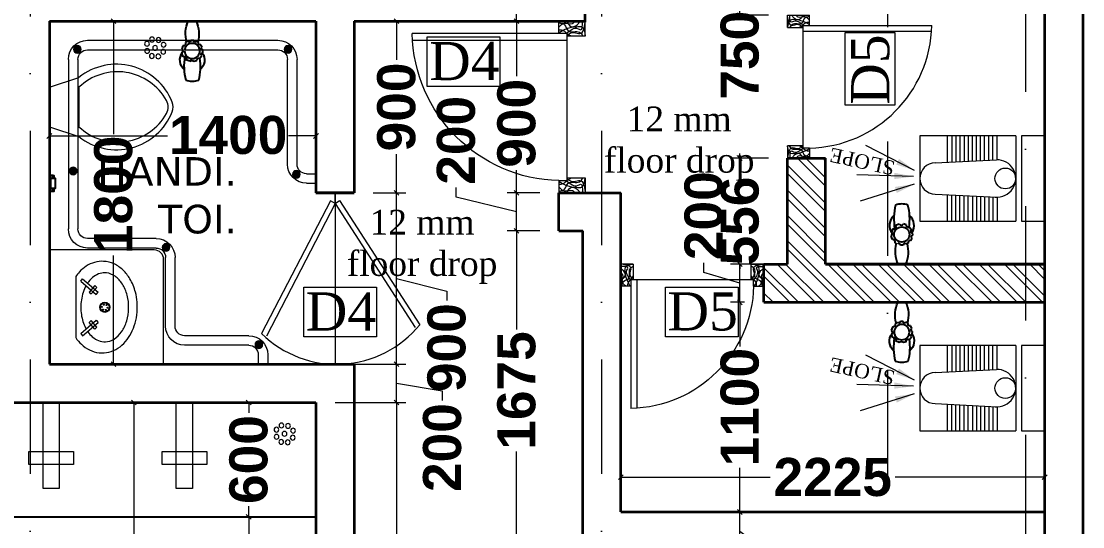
# Model space of a CAD drawing. Header units: millimetres. Extents: x -3092155 to 4513934, y -12317808 to 1850003.
# Drawn here: x -450561 to -444989, y -5522114 to -5519461 of the extents above; entities that cross this region are included whole.
import ezdxf

# ---------------------------------------------------------------- set-up
doc = ezdxf.new("R2010")
doc.units = ezdxf.units.MM
doc.header["$LTSCALE"] = 2
doc.header["$MEASUREMENT"] = 0
doc.header["$PDMODE"] = 34
doc.header["$PDSIZE"] = 500
doc.linetypes.add('DASHDOT', pattern=[1, 0.5, -0.25, 0, -0.25])
for name, color, linetype, lineweight in [('AREA AA', 162, 'Continuous', 20), ('D4', 10, 'Continuous', 5), ('D5', 10, 'Continuous', 5), ('DOOR', 27, 'Continuous', 5), ('expen. jt.', 130, 'Continuous', 35), ('FIXTURE', 252, 'Continuous', 0), ('GRID', 251, 'DASHDOT', 5), ('hatch toilet', 42, 'Continuous', 9), ('Layer1', 251, 'Continuous', 0), ('RAILING', 47, 'Continuous', 13), ('SILL', 74, 'Continuous', 9), ('tap', 97, 'Continuous', 25), ('taxe', 7, 'Continuous', 9), ('TEXT', 7, 'Continuous', 13), ('toi.dim.', 214, 'Continuous', 9), ('WAll', 250, 'Continuous', 35)]:
    doc.layers.add(name, color=color, linetype=linetype, lineweight=lineweight)
doc.layers.add('Layer3', color=36, linetype='Continuous')
doc.layers.add('ROAD', color=7, linetype='Continuous', lineweight=15, true_color=0x004a6a)
doc.styles.add('int dim', font='arialbd.ttf', dxfattribs={"height": 200})
doc.styles.get("Standard").update_dxf_attribs({"font": 'times.ttf', "height": 500})
doc.styles.add('style2', font='verdana.ttf')
doc.dimstyles.new('toilet detail', dxfattribs={"dimtxt": 150, "dimasz": 25, "dimexe": 50, "dimexo": 100, "dimgap": 25, "dimtad": 0, "dimdec": 0, "dimzin": 3, "dimdsep": 46, "dimtxsty": 'int dim', "dimblk": 'OBLIQUE', "dimcen": 90, "dimclrd": 214, "dimclre": 214, "dimclrt": 256, "dimadec": 0, "dimazin": 0, "dimtfac": 1, "dimtdec": 0, "dimtofl": 0, "dimtmove": 1, "dimatfit": 3, "dimfxl": 1, "dimfrac": 1, "dimtolj": 1, "dimtzin": 0, "dimlwd": -1, "dimlwe": -1, "dimarcsym": 1})

# ---------------------------------------------------------------- blocks, each defined once
blk = doc.blocks.new('A$C3DC14F32')
at = {"layer": 'DOOR', "ltscale": 100}
for p, q in [((53, 115), (53, 756.7)), ((84, 80), (84, 755.4)), ((0, 0), (0, 115)), ((53, 115), (0, 115)), ((53, 80), (53, 115)), ((697, 115), (697, 80)), ((697, 115), (750, 115)), ((750, 115), (750, 0)), ((53, 80), (697, 80)), ((65, 0), (65, 80)), ((685, 80), (685, 0)), ((65, 0), (0, 0)), ((685, 0), (750, 0))]:
    blk.add_line(p, q, dxfattribs=at)
blk.add_arc((40.3, 100), 656.9, 1.3077, 88.8934, dxfattribs=at)
for points in [[(50, 115), (28.5, 70), (14.5, 33.5), (0, 24)], [(26.5, 115), (8, 91.5), (10.5, 56), (0, 44.5)], [(7, 115), (15, 90.5), (41.5, 75), (48, 24.5), (65, 10)], [(37, 115), (40, 96), (56, 76), (65, 61)], [(743, 115), (735, 90.5), (708.5, 75), (702, 24.5), (685, 10)], [(713, 115), (710, 96), (694, 76), (685, 61)], [(700, 115), (721.5, 70), (735.5, 33.5), (750, 24)], [(723.5, 115), (742, 91.5), (739.5, 56), (750, 44.5)], [(53, 82), (32.5, 31.5), (37, 21), (0, 12)], [(0, 81), (22.5, 62.5), (25, 15), (65, 0)], [(62, 80), (49, 49), (54, 23.5), (4, 0)], [(750, 81), (727.5, 62.5), (725, 15), (685, 0)], [(688, 80), (701, 49), (696, 23.5), (746, 0)], [(697, 82), (717.5, 31.5), (713, 21), (750, 12)]]:
    blk.add_spline(points, degree=3, dxfattribs=at)
blk = doc.blocks.new('A$C600A26A3')
at = {"layer": 'FIXTURE', "lineweight": -2, "ltscale": 200}
for p, q in [((117.7, 287.5), (117.7, 427)), ((139.5, 427), (139.5, 288.6)), ((161.4, 427), (161.4, 289.7)), ((161.4, 427), (161.4, 289.7)), ((183.3, 427), (183.3, 290.9)), ((205.2, 427), (205.2, 292)), ((227.1, 427), (227.1, 293.1)), ((477.8, 427), (477.8, -23)), ((631.1, 427), (508.2, 427)), ((508.2, 427), (508.2, -22.9)), ((631.1, -22.9), (631.1, 427)), ((117.7, -22.9), (117.7, 116.5)), ((139.5, -22.9), (139.5, 115.4)), ((139.5, -22.9), (139.5, 115.4)), ((139.5, -22.9), (139.5, 115.4)), ((161.4, -22.9), (161.4, 114.3)), ((161.4, -22.9), (161.4, 114.3)), ((183.3, -22.9), (183.3, 113.2)), ((205.2, -22.9), (205.2, 112.1)), ((227.1, -22.9), (227.1, 111)), ((508.2, -22.9), (631.1, -22.9))]:
    blk.add_line(p, q, dxfattribs=at)
for points in [[(477.8, 427), (-29, 427), (-29, -23), (477.8, -23)], [(248.9, 294.2), (248.9, 427)], [(269.9, 295.2), (269.9, 427)], [(291.7, 296.4), (291.7, 427)], [(313.6, 297.5), (313.6, 427)], [(335.5, 298.6), (335.5, 427)], [(357.4, 299.4), (357.4, 427)], [(379.3, 300.7), (379.3, 427)], [(631.1, -23), (631.1, 427), (508.2, 427)], [(52.6, 284.2), (376.2, 300.6)], [(52.6, 119.8), (379.1, 103.3)], [(248.9, 109.9), (248.9, -22.9)], [(269.9, 108.9), (269.9, -22.9)], [(291.7, 107.7), (291.7, -22.9)], [(313.6, 106.6), (313.6, -22.9)], [(335.5, 105.5), (335.5, -22.9)], [(357.4, 104.4), (357.4, -22.9)], [(379.3, 103.4), (379.3, -22.9)]]:
    blk.add_lwpolyline(points, dxfattribs=at)
blk.add_circle((423, 202), 54.8, dxfattribs=at)
for centre, radius, start, end in [((53.2, 202), 82.2, 90.4267, 269.5733), ((379.1, 202), 98.7, 264.2326, 91.6843)]:
    blk.add_arc(centre, radius, start, end, dxfattribs=at)
blk = doc.blocks.new('_Oblique')
at = {"color": 0, "linetype": 'ByBlock', "lineweight": -2}
blk.add_line((-0.5, -0.5), (0.5, 0.5), dxfattribs=at)
blk = doc.blocks.new('14')
at = {"layer": 'FIXTURE', "ltscale": 15000}
for centre in [(-57, 27.9), (-38.2, 36), (-20.2, 27), (-64.7, 9.5), (-38.1, 9.5), (-12.1, 9.5), (-57, -7.8), (-38.2, -15.3), (-18.6, -8.4)]:
    blk.add_circle(centre, 6.97, dxfattribs=at)
blk = doc.blocks.new('ryr')
at = {"layer": 'tap', "ltscale": 100}
for p, q in [((1982583.7, -4956350.4), (1982590.2, -4956350.1)), ((1982562.6, -4956366.8), (1982560.6, -4956373.7)), ((1982569, -4956357.8), (1982576.1, -4956352.9)), ((1982598.2, -4956351.9), (1982604.6, -4956355.3)), ((1982610.7, -4956361.3), (1982614, -4956367.1)), ((1982616, -4956374.1), (1982616, -4956381.8)), ((1982666.3, -4956367.8), (1982666.3, -4956388.4)), ((1982561.1, -4956384.7), (1982565.1, -4956394.4)), ((1982572.8, -4956401.4), (1982582.2, -4956405.4)), ((1982601.5, -4956402.7), (1982592.8, -4956405.7)), ((1982613.7, -4956389.8), (1982610.1, -4956395.6))]:
    blk.add_line(p, q, dxfattribs=at)
blk.add_circle((1982588.3, -4956378.1), 20, dxfattribs=at)
for centre, radius, start, end in [((1982564.4, -4956380.5), 34.6, 56.5528, 138.7143), ((1982579.4, -4956350.2), 4.3, 217.9729, 357.2544), ((1982594.6, -4956348.9), 4.62, 195.6991, 319.6996), ((1982556.2, -4956378.1), 48, 160.1952, 199.8048), ((1982547.7, -4956509), 151.7, 81.7623, 103.9834), ((1982556.9, -4956379.4), 6.73, 307.8899, 56.9197), ((1982563.2, -4956360.5), 6.39, 264.6602, 25.1394), ((1982608.8, -4956357.1), 4.58, 156.5927, 294.6638), ((1982615.4, -4956370.5), 3.66, 111.8615, 279.3097), ((1982633.1, -4956440.8), 80.2, 65.5625, 105.3327), ((1982547.7, -4956247.1), 151.7, 256.0166, 279.8379), ((1982564.4, -4956375.7), 34.6, 221.3317, 306.2699), ((1982568.6, -4956398.3), 5.26, 323.2148, 132.0605), ((1982587.4, -4956410.2), 7.04, 39.9617, 136.8268), ((1982588.3, -4956378.1), 28, 279.2436, 279.2439), ((1982607.8, -4956401.6), 6.38, 69.0303, 190.3369), ((1982633.1, -4956315.4), 80.2, 254.6673, 294.4375), ((1982616.8, -4956386.3), 4.61, 99.2597, 228.4484)]:
    blk.add_arc(centre, radius, start, end, dxfattribs=at)
blk = doc.blocks.new('zzzz')
at = {"layer": 'FIXTURE', "ltscale": 100}
blk.add_lwpolyline([(-1588667.3, -5737949.6), (-1588667.3, -5738401.1), (-1588581.8, -5738401.1), (-1588581.8, -5737949.6)], dxfattribs=at)
blk.add_lwpolyline([(-1588507.3, -5738208.1), (-1588741.8, -5738208.1), (-1588741.8, -5738276.1), (-1588507.3, -5738276.1)], close=True, dxfattribs=at)
blk = doc.blocks.new('*D1267')
at = {"layer": 'Defpoints', "color": 0, "lineweight": 50, "ltscale": 100, "transparency": 16777216}
for p in [(-1419582.2, -5391060.7), (-1419359.8, -5391060.7), (-1419235.2, -5392735.7)]:
    blk.add_point(p, dxfattribs=at)
at = {"layer": 'toi.dim.', "color": 214, "ltscale": 100, "transparency": 16777216}
for p, q in [((-1419459.8, -5391060.7), (-1419632.2, -5391060.7)), ((-1419582.2, -5391060.7), (-1419582.2, -5391577.7)), ((-1419582.2, -5392735.7), (-1419582.2, -5392218.7)), ((-1419335.2, -5392735.7), (-1419632.2, -5392735.7))]:
    blk.add_line(p, q, dxfattribs=at)
at = {"layer": 'toi.dim.', "color": 214, "ltscale": 100, "transparency": 16777216, "xscale": 25, "yscale": 25, "zscale": 25}
for p, rotation in [((-1419582.2, -5391060.7), 90), ((-1419582.2, -5392735.7), 270)]:
    blk.add_blockref('_Oblique', p, dxfattribs=dict(at, rotation=rotation))
at = {"layer": 'toi.dim.', "ltscale": 100, "transparency": 16777216, "insert": (-1419582.2, -5391898.2), "char_height": 200, "attachment_point": 5, "rotation": 90, "style": 'int dim'}
blk.add_mtext('\\A1;1675', dxfattribs=at)
blk = doc.blocks.new('*D1268')
at = {"layer": 'Defpoints', "color": 0, "lineweight": 50, "ltscale": 100, "transparency": 16777216}
for p in [(-1419582.2, -5390860.7), (-1419359.8, -5390860.7), (-1419359.8, -5391060.7)]:
    blk.add_point(p, dxfattribs=at)
at = {"layer": 'toi.dim.', "color": 214, "ltscale": 100, "transparency": 16777216}
for p, q in [((-1419899.5, -5390883.2), (-1419899.5, -5390833.2)), ((-1419459.8, -5390860.7), (-1419632.2, -5390860.7)), ((-1419582.2, -5391060.7), (-1419582.2, -5390860.7)), ((-1419582.2, -5390960.7), (-1419899.5, -5390883.2)), ((-1419459.8, -5391060.7), (-1419632.2, -5391060.7))]:
    blk.add_line(p, q, dxfattribs=at)
at = {"layer": 'toi.dim.', "color": 214, "ltscale": 100, "transparency": 16777216, "xscale": 25, "yscale": 25, "zscale": 25}
for p, rotation in [((-1419582.2, -5390860.7), 90), ((-1419582.2, -5391060.7), 270)]:
    blk.add_blockref('_Oblique', p, dxfattribs=dict(at, rotation=rotation))
at = {"layer": 'toi.dim.', "ltscale": 100, "transparency": 16777216, "insert": (-1419899.5, -5390585.5), "char_height": 200, "attachment_point": 5, "rotation": 90, "style": 'int dim'}
blk.add_mtext('\\A1;200', dxfattribs=at)
blk = doc.blocks.new('*D1236')
at = {"layer": 'Defpoints', "color": 0, "lineweight": 50, "ltscale": 100, "transparency": 16777216}
for p in [(-1419582.2, -5389960.7), (-1419359.9, -5389960.7), (-1419359.8, -5390860.7)]:
    blk.add_point(p, dxfattribs=at)
at = {"layer": 'toi.dim.', "color": 214, "ltscale": 100, "transparency": 16777216}
for p, q in [((-1419459.9, -5389960.7), (-1419632.2, -5389960.7)), ((-1419582.2, -5389960.7), (-1419582.2, -5390249.4)), ((-1419582.2, -5390860.7), (-1419582.2, -5390743)), ((-1419459.8, -5390860.7), (-1419632.2, -5390860.7))]:
    blk.add_line(p, q, dxfattribs=at)
at = {"layer": 'toi.dim.', "color": 214, "ltscale": 100, "transparency": 16777216, "xscale": 25, "yscale": 25, "zscale": 25}
for p, rotation in [((-1419582.2, -5389960.7), 90), ((-1419582.2, -5390860.7), 270)]:
    blk.add_blockref('_Oblique', p, dxfattribs=dict(at, rotation=rotation))
at = {"layer": 'toi.dim.', "ltscale": 100, "transparency": 16777216, "insert": (-1419582.2, -5390496.2), "char_height": 200, "attachment_point": 5, "rotation": 90, "style": 'int dim'}
blk.add_mtext('\\A1;900', dxfattribs=at)
blk = doc.blocks.new('*D1269')
at = {"layer": 'Defpoints', "color": 0, "lineweight": 50, "ltscale": 100, "transparency": 16777216}
for p in [(-1419583.1, -5389760.7), (-1419360.8, -5389760.7), (-1419359.9, -5389960.7)]:
    blk.add_point(p, dxfattribs=at)
at = {"layer": 'toi.dim.', "color": 214, "ltscale": 100, "transparency": 16777216}
for p, q in [((-1419900.4, -5389714.6), (-1419900.4, -5389664.6)), ((-1419583.1, -5389860.7), (-1419900.4, -5389714.6)), ((-1419460.8, -5389760.7), (-1419633.1, -5389760.7)), ((-1419583.1, -5389960.7), (-1419583.1, -5389760.7)), ((-1419459.9, -5389960.7), (-1419633.1, -5389960.7))]:
    blk.add_line(p, q, dxfattribs=at)
at = {"layer": 'toi.dim.', "color": 214, "ltscale": 100, "transparency": 16777216, "xscale": 25, "yscale": 25, "zscale": 25}
for p, rotation in [((-1419583.1, -5389760.7), 90), ((-1419583.1, -5389960.7), 270)]:
    blk.add_blockref('_Oblique', p, dxfattribs=dict(at, rotation=rotation))
at = {"layer": 'toi.dim.', "ltscale": 100, "transparency": 16777216, "insert": (-1419900.4, -5389416.9), "char_height": 200, "attachment_point": 5, "rotation": 90, "style": 'int dim'}
blk.add_mtext('\\A1;200', dxfattribs=at)
blk = doc.blocks.new('*D1272')
at = {"layer": 'Defpoints', "color": 0, "lineweight": 50, "ltscale": 100, "transparency": 16777216}
for p in [(-1418410.2, -5392535.7), (-1418285.2, -5392535.7), (-1418122.5, -5392735.7)]:
    blk.add_point(p, dxfattribs=at)
at = {"layer": 'toi.dim.', "color": 214, "ltscale": 100, "transparency": 16777216}
for p, q in [((-1418385.2, -5392535.7), (-1418460.2, -5392535.7)), ((-1418410.2, -5392735.7), (-1418410.2, -5392535.7)), ((-1418410.2, -5392635.7), (-1418151.6, -5392828.3)), ((-1418222.5, -5392735.7), (-1418460.2, -5392735.7)), ((-1418151.6, -5392828.3), (-1418151.6, -5392878.3))]:
    blk.add_line(p, q, dxfattribs=at)
at = {"layer": 'toi.dim.', "color": 214, "ltscale": 100, "transparency": 16777216, "xscale": 25, "yscale": 25, "zscale": 25}
for p, rotation in [((-1418410.2, -5392535.7), 90), ((-1418410.2, -5392735.7), 270)]:
    blk.add_blockref('_Oblique', p, dxfattribs=dict(at, rotation=rotation))
at = {"layer": 'toi.dim.', "ltscale": 100, "transparency": 16777216, "insert": (-1418151.6, -5393126), "char_height": 200, "attachment_point": 5, "rotation": 90, "style": 'int dim'}
blk.add_mtext('\\A1;200', dxfattribs=at)
blk = doc.blocks.new('*D1273')
at = {"layer": 'Defpoints', "color": 0, "lineweight": 50, "ltscale": 100, "transparency": 16777216}
for p in [(-1418410.2, -5391435.7), (-1418285.2, -5391435.7), (-1418285.2, -5392535.7)]:
    blk.add_point(p, dxfattribs=at)
at = {"layer": 'toi.dim.', "color": 214, "ltscale": 100, "transparency": 16777216}
for p, q in [((-1418385.2, -5391435.7), (-1418460.2, -5391435.7)), ((-1418410.2, -5391435.7), (-1418410.2, -5391667.9)), ((-1418410.2, -5392535.7), (-1418410.2, -5392303.5)), ((-1418385.2, -5392535.7), (-1418460.2, -5392535.7))]:
    blk.add_line(p, q, dxfattribs=at)
at = {"layer": 'toi.dim.', "color": 214, "ltscale": 100, "transparency": 16777216, "xscale": 25, "yscale": 25, "zscale": 25}
for p, rotation in [((-1418410.2, -5391435.7), 90), ((-1418410.2, -5392535.7), 270)]:
    blk.add_blockref('_Oblique', p, dxfattribs=dict(at, rotation=rotation))
at = {"layer": 'toi.dim.', "ltscale": 100, "transparency": 16777216, "insert": (-1418410.2, -5391985.7), "char_height": 200, "attachment_point": 5, "rotation": 90, "style": 'int dim'}
blk.add_mtext('\\A1;1100', dxfattribs=at)
blk = doc.blocks.new('*D1274')
at = {"layer": 'Defpoints', "color": 0, "lineweight": 50, "ltscale": 100, "transparency": 16777216}
for p in [(-1418410.2, -5391235.7), (-1418159.8, -5391235.7), (-1418285.2, -5391435.7)]:
    blk.add_point(p, dxfattribs=at)
at = {"layer": 'toi.dim.', "color": 214, "ltscale": 100, "transparency": 16777216}
for p, q in [((-1418599.8, -5391278.8), (-1418599.8, -5391228.8)), ((-1418259.8, -5391235.7), (-1418460.2, -5391235.7)), ((-1418410.2, -5391435.7), (-1418410.2, -5391235.7)), ((-1418410.2, -5391335.7), (-1418599.8, -5391278.8)), ((-1418385.2, -5391435.7), (-1418460.2, -5391435.7))]:
    blk.add_line(p, q, dxfattribs=at)
at = {"layer": 'toi.dim.', "color": 214, "ltscale": 100, "transparency": 16777216, "xscale": 25, "yscale": 25, "zscale": 25}
for p, rotation in [((-1418410.2, -5391235.7), 90), ((-1418410.2, -5391435.7), 270)]:
    blk.add_blockref('_Oblique', p, dxfattribs=dict(at, rotation=rotation))
at = {"layer": 'toi.dim.', "ltscale": 100, "transparency": 16777216, "insert": (-1418599.8, -5390981.1), "char_height": 200, "attachment_point": 5, "rotation": 90, "style": 'int dim'}
blk.add_mtext('\\A1;200', dxfattribs=at)
blk = doc.blocks.new('*D1275')
at = {"layer": 'Defpoints', "color": 0, "lineweight": 50, "ltscale": 100, "transparency": 16777216}
for p in [(-1418410.2, -5390679.4), (-1418159.8, -5390679.4), (-1418159.8, -5391235.7)]:
    blk.add_point(p, dxfattribs=at)
at = {"layer": 'toi.dim.', "color": 214, "ltscale": 100, "transparency": 16777216}
for p, q in [((-1418259.8, -5390679.4), (-1418460.2, -5390679.4)), ((-1418410.2, -5390679.4), (-1418410.2, -5390654.4)), ((-1418259.8, -5391235.7), (-1418460.2, -5391235.7)), ((-1418410.2, -5391235.7), (-1418410.2, -5391260.7))]:
    blk.add_line(p, q, dxfattribs=at)
at = {"layer": 'toi.dim.', "color": 214, "ltscale": 100, "transparency": 16777216, "xscale": 25, "yscale": 25, "zscale": 25}
for p, rotation in [((-1418410.2, -5390679.4), 270), ((-1418410.2, -5391235.7), 90)]:
    blk.add_blockref('_Oblique', p, dxfattribs=dict(at, rotation=rotation))
at = {"layer": 'toi.dim.', "ltscale": 100, "transparency": 16777216, "insert": (-1418410.2, -5391009), "char_height": 200, "attachment_point": 5, "rotation": 90, "style": 'int dim'}
blk.add_mtext('\\A1;556', dxfattribs=at)
blk = doc.blocks.new('*D1276')
at = {"layer": 'Defpoints', "color": 0, "lineweight": 50, "ltscale": 100, "transparency": 16777216}
for p in [(-1418410.2, -5389929.4), (-1418159.8, -5389929.4), (-1418159.8, -5390679.4)]:
    blk.add_point(p, dxfattribs=at)
at = {"layer": 'toi.dim.', "color": 214, "ltscale": 100, "transparency": 16777216}
for p, q in [((-1418410.2, -5389929.4), (-1418410.2, -5389904.4)), ((-1418259.8, -5389929.4), (-1418460.2, -5389929.4)), ((-1418259.8, -5390679.4), (-1418460.2, -5390679.4)), ((-1418410.2, -5390679.4), (-1418410.2, -5390704.4))]:
    blk.add_line(p, q, dxfattribs=at)
at = {"layer": 'toi.dim.', "color": 214, "ltscale": 100, "transparency": 16777216, "xscale": 25, "yscale": 25, "zscale": 25}
for p, rotation in [((-1418410.2, -5389929.4), 270), ((-1418410.2, -5390679.4), 90)]:
    blk.add_blockref('_Oblique', p, dxfattribs=dict(at, rotation=rotation))
at = {"layer": 'toi.dim.', "ltscale": 100, "transparency": 16777216, "insert": (-1418410.2, -5390139.2), "char_height": 200, "attachment_point": 5, "rotation": 90, "style": 'int dim'}
blk.add_mtext('\\A1;750', dxfattribs=at)
blk = doc.blocks.new('*D1278')
at = {"layer": 'Defpoints', "color": 0, "lineweight": 50, "ltscale": 100, "transparency": 16777216}
for p in [(-1420635.2, -5391960.7), (-1420212.7, -5391960.7), (-1420435.2, -5394460.7)]:
    blk.add_point(p, dxfattribs=at)
at = {"layer": 'toi.dim.', "color": 214, "ltscale": 100, "transparency": 16777216}
for p, q in [((-1420535.2, -5391960.7), (-1420162.7, -5391960.7)), ((-1420212.7, -5391960.7), (-1420212.7, -5392885.3)), ((-1420212.7, -5394460.7), (-1420212.7, -5393536.1)), ((-1420335.2, -5394460.7), (-1420162.7, -5394460.7))]:
    blk.add_line(p, q, dxfattribs=at)
at = {"layer": 'toi.dim.', "color": 214, "ltscale": 100, "transparency": 16777216, "xscale": 25, "yscale": 25, "zscale": 25}
for p, rotation in [((-1420212.7, -5391960.7), 90), ((-1420212.7, -5394460.7), 270)]:
    blk.add_blockref('_Oblique', p, dxfattribs=dict(at, rotation=rotation))
at = {"layer": 'toi.dim.', "ltscale": 100, "transparency": 16777216, "insert": (-1420212.7, -5393210.7), "char_height": 200, "attachment_point": 5, "rotation": 90, "style": 'int dim'}
blk.add_mtext('\\A1;2500', dxfattribs=at)
blk = doc.blocks.new('*D1279')
at = {"layer": 'Defpoints', "color": 0, "lineweight": 50, "ltscale": 100, "transparency": 16777216}
for p in [(-1420435.2, -5390860.7), (-1420212.7, -5390860.7), (-1420435.2, -5391760.7)]:
    blk.add_point(p, dxfattribs=at)
at = {"layer": 'toi.dim.', "color": 214, "ltscale": 100, "transparency": 16777216}
for p, q in [((-1420335.2, -5390860.7), (-1420162.7, -5390860.7)), ((-1420212.7, -5391760.7), (-1420212.7, -5390860.7)), ((-1420212.7, -5391310.7), (-1419949.1, -5391376.8)), ((-1419949.1, -5391376.8), (-1419949.1, -5391426.8)), ((-1420335.2, -5391760.7), (-1420162.7, -5391760.7))]:
    blk.add_line(p, q, dxfattribs=at)
at = {"layer": 'toi.dim.', "color": 214, "ltscale": 100, "transparency": 16777216, "xscale": 25, "yscale": 25, "zscale": 25}
for p, rotation in [((-1420212.7, -5390860.7), 90), ((-1420212.7, -5391760.7), 270)]:
    blk.add_blockref('_Oblique', p, dxfattribs=dict(at, rotation=rotation))
at = {"layer": 'toi.dim.', "ltscale": 100, "transparency": 16777216, "insert": (-1419949.1, -5391673.6), "char_height": 200, "attachment_point": 5, "rotation": 90, "style": 'int dim'}
blk.add_mtext('\\A1;900', dxfattribs=at)
blk = doc.blocks.new('*D1280')
at = {"layer": 'Defpoints', "color": 0, "lineweight": 50, "ltscale": 100, "transparency": 16777216}
for p in [(-1420435.2, -5389960.7), (-1420212.7, -5389960.7), (-1420435.2, -5390860.7)]:
    blk.add_point(p, dxfattribs=at)
at = {"layer": 'toi.dim.', "color": 214, "ltscale": 100, "transparency": 16777216}
for p, q in [((-1420335.2, -5389960.7), (-1420162.7, -5389960.7)), ((-1420212.7, -5389960.7), (-1420212.7, -5390163.9)), ((-1420212.7, -5390860.7), (-1420212.7, -5390657.4)), ((-1420335.2, -5390860.7), (-1420162.7, -5390860.7))]:
    blk.add_line(p, q, dxfattribs=at)
at = {"layer": 'toi.dim.', "color": 214, "ltscale": 100, "transparency": 16777216, "xscale": 25, "yscale": 25, "zscale": 25}
for p, rotation in [((-1420212.7, -5389960.7), 90), ((-1420212.7, -5390860.7), 270)]:
    blk.add_blockref('_Oblique', p, dxfattribs=dict(at, rotation=rotation))
at = {"layer": 'toi.dim.', "ltscale": 100, "transparency": 16777216, "insert": (-1420212.7, -5390410.7), "char_height": 200, "attachment_point": 5, "rotation": 90, "style": 'int dim'}
blk.add_mtext('\\A1;900', dxfattribs=at)
blk = doc.blocks.new('*D1284')
at = {"layer": 'Defpoints', "color": 0, "lineweight": 50, "ltscale": 100, "transparency": 16777216}
for p in [(-1420635.2, -5391760.7), (-1420212.7, -5391760.7), (-1420635.2, -5391960.7)]:
    blk.add_point(p, dxfattribs=at)
at = {"layer": 'toi.dim.', "color": 214, "ltscale": 100, "transparency": 16777216}
for p, q in [((-1420535.2, -5391760.7), (-1420162.7, -5391760.7)), ((-1420212.7, -5391960.7), (-1420212.7, -5391760.7)), ((-1420212.7, -5391860.7), (-1419972, -5391900.2)), ((-1419972, -5391900.2), (-1419972, -5391950.2)), ((-1420535.2, -5391960.7), (-1420162.7, -5391960.7))]:
    blk.add_line(p, q, dxfattribs=at)
at = {"layer": 'toi.dim.', "color": 214, "ltscale": 100, "transparency": 16777216, "xscale": 25, "yscale": 25, "zscale": 25}
for p, rotation in [((-1420212.7, -5391760.7), 90), ((-1420212.7, -5391960.7), 270)]:
    blk.add_blockref('_Oblique', p, dxfattribs=dict(at, rotation=rotation))
at = {"layer": 'toi.dim.', "ltscale": 100, "transparency": 16777216, "insert": (-1419972, -5392197.9), "char_height": 200, "attachment_point": 5, "rotation": 90, "style": 'int dim'}
blk.add_mtext('\\A1;200', dxfattribs=at)
blk = doc.blocks.new('*D1304')
at = {"layer": 'Defpoints', "color": 0, "lineweight": 50, "ltscale": 100, "transparency": 16777216}
for p in [(-1420964.7, -5391960.7), (-1420988.5, -5392560.7), (-1420792.2, -5392560.7)]:
    blk.add_point(p, dxfattribs=at)
at = {"layer": 'toi.dim.', "color": 214, "ltscale": 100, "transparency": 16777216}
for p, q in [((-1421064.7, -5391960.7), (-1421038.5, -5391960.7)), ((-1420988.5, -5391960.7), (-1420988.5, -5392015.4)), ((-1420988.5, -5392560.7), (-1420988.5, -5392505.9)), ((-1420892.2, -5392560.7), (-1421038.5, -5392560.7))]:
    blk.add_line(p, q, dxfattribs=at)
at = {"layer": 'toi.dim.', "color": 214, "ltscale": 100, "transparency": 16777216, "xscale": 25, "yscale": 25, "zscale": 25}
for p, rotation in [((-1420988.5, -5391960.7), 90), ((-1420988.5, -5392560.7), 270)]:
    blk.add_blockref('_Oblique', p, dxfattribs=dict(at, rotation=rotation))
at = {"layer": 'toi.dim.', "ltscale": 100, "transparency": 16777216, "insert": (-1420988.5, -5392260.7), "char_height": 200, "attachment_point": 5, "rotation": 90, "style": 'int dim'}
blk.add_mtext('\\A1;600', dxfattribs=at)
blk = doc.blocks.new('*D1305')
at = {"layer": 'Defpoints', "color": 0, "lineweight": 50, "ltscale": 100, "transparency": 16777216}
for p in [(-1420792.2, -5392560.7), (-1420988.5, -5394460.7), (-1420635.2, -5394460.7)]:
    blk.add_point(p, dxfattribs=at)
at = {"layer": 'toi.dim.', "color": 214, "ltscale": 100, "transparency": 16777216}
for p, q in [((-1420892.2, -5392560.7), (-1421038.5, -5392560.7)), ((-1420988.5, -5392560.7), (-1420988.5, -5393036.3)), ((-1420988.5, -5394460.7), (-1420988.5, -5393672)), ((-1420735.2, -5394460.7), (-1421038.5, -5394460.7))]:
    blk.add_line(p, q, dxfattribs=at)
at = {"layer": 'toi.dim.', "color": 214, "ltscale": 100, "transparency": 16777216, "xscale": 25, "yscale": 25, "zscale": 25}
for p, rotation in [((-1420988.5, -5392560.7), 90), ((-1420988.5, -5394460.7), 270)]:
    blk.add_blockref('_Oblique', p, dxfattribs=dict(at, rotation=rotation))
at = {"layer": 'toi.dim.', "ltscale": 100, "transparency": 16777216, "insert": (-1420988.5, -5393354.2), "char_height": 200, "attachment_point": 5, "rotation": 90, "style": 'int dim'}
blk.add_mtext('\\A1;1900', dxfattribs=at)
blk = doc.blocks.new('*D1244')
at = {"layer": 'Defpoints', "color": 0, "lineweight": 50, "ltscale": 100, "transparency": 16777216}
for p in [(-1422034.8, -5390376.8), (-1422034.8, -5390562.8), (-1420635.2, -5390635.7)]:
    blk.add_point(p, dxfattribs=at)
at = {"layer": 'toi.dim.', "color": 214, "ltscale": 100, "transparency": 16777216}
for p, q in [((-1422034.8, -5390476.8), (-1422034.8, -5390612.8)), ((-1420635.2, -5390535.7), (-1420635.2, -5390512.8)), ((-1422034.8, -5390562.8), (-1421414.2, -5390562.8)), ((-1420635.2, -5390562.8), (-1420778.6, -5390562.8))]:
    blk.add_line(p, q, dxfattribs=at)
at = {"layer": 'toi.dim.', "color": 214, "ltscale": 100, "transparency": 16777216, "xscale": 25, "yscale": 25, "zscale": 25, "rotation": 180}
blk.add_blockref('_Oblique', (-1422034.8, -5390562.8), dxfattribs=at)
at = {"layer": 'toi.dim.', "color": 214, "ltscale": 100, "transparency": 16777216, "xscale": 25, "yscale": 25, "zscale": 25}
blk.add_blockref('_Oblique', (-1420635.2, -5390562.8), dxfattribs=at)
at = {"layer": 'toi.dim.', "ltscale": 100, "transparency": 16777216, "insert": (-1421096.4, -5390558.6), "char_height": 200, "attachment_point": 5, "style": 'int dim'}
blk.add_mtext('\\A1;1400', dxfattribs=at)
blk = doc.blocks.new('*D1245')
at = {"layer": 'Defpoints', "color": 0, "lineweight": 50, "ltscale": 100, "transparency": 16777216}
for p in [(-1422034.8, -5389960.7), (-1422034.8, -5391760.7), (-1421698.5, -5391760.7)]:
    blk.add_point(p, dxfattribs=at)
at = {"layer": 'toi.dim.', "color": 214, "ltscale": 100, "transparency": 16777216}
for p, q in [((-1421934.8, -5389960.7), (-1421648.5, -5389960.7)), ((-1421698.5, -5389960.7), (-1421698.5, -5390553.8)), ((-1421698.5, -5391760.7), (-1421698.5, -5391189.4)), ((-1421934.8, -5391760.7), (-1421648.5, -5391760.7))]:
    blk.add_line(p, q, dxfattribs=at)
at = {"layer": 'toi.dim.', "color": 214, "ltscale": 100, "transparency": 16777216, "xscale": 25, "yscale": 25, "zscale": 25}
for p, rotation in [((-1421698.5, -5389960.7), 90), ((-1421698.5, -5391760.7), 270)]:
    blk.add_blockref('_Oblique', p, dxfattribs=dict(at, rotation=rotation))
at = {"layer": 'toi.dim.', "ltscale": 100, "transparency": 16777216, "insert": (-1421698.5, -5390871.6), "char_height": 200, "attachment_point": 5, "rotation": 90, "style": 'int dim'}
blk.add_mtext('\\A1;1800', dxfattribs=at)
blk = doc.blocks.new('*D1309')
at = {"layer": 'Defpoints', "color": 0, "lineweight": 50, "ltscale": 100, "transparency": 16777216}
for p in [(-1419035.2, -5392312.5), (-1416810.3, -5392312.5), (-1419035.2, -5392353.5)]:
    blk.add_point(p, dxfattribs=at)
at = {"layer": 'toi.dim.', "color": 214, "ltscale": 100, "transparency": 16777216}
for p, q in [((-1419035.2, -5392353.5), (-1418250.8, -5392353.5)), ((-1416810.3, -5392353.5), (-1417594.7, -5392353.5)), ((-1419035.2, -5392412.5), (-1419035.2, -5392403.5)), ((-1416810.3, -5392412.5), (-1416810.3, -5392403.5))]:
    blk.add_line(p, q, dxfattribs=at)
at = {"layer": 'toi.dim.', "color": 214, "ltscale": 100, "transparency": 16777216, "xscale": 25, "yscale": 25, "zscale": 25, "rotation": 180}
blk.add_blockref('_Oblique', (-1419035.2, -5392353.5), dxfattribs=at)
at = {"layer": 'toi.dim.', "color": 214, "ltscale": 100, "transparency": 16777216, "xscale": 25, "yscale": 25, "zscale": 25}
blk.add_blockref('_Oblique', (-1416810.3, -5392353.5), dxfattribs=at)
at = {"layer": 'toi.dim.', "ltscale": 100, "transparency": 16777216, "insert": (-1417922.7, -5392353.5), "char_height": 200, "attachment_point": 5, "style": 'int dim'}
blk.add_mtext('\\A1;2225', dxfattribs=at)
blk = doc.blocks.new('A$C7E617290')
at = {"layer": 'DOOR', "ltscale": 0.1}
for p, q in [((342.9, 750.4), (342.9, 800.2)), ((320.7, 761.9), (0, 143.3)), ((342.9, 750.4), (22.2, 131.8)), ((342.9, 750.4), (716.8, 171)), ((363.9, 764), (737.8, 184.5))]:
    blk.add_line(p, q, dxfattribs=at)
at = {"layer": 'ROAD', "ltscale": 0.1}
for q in [(320.7, 761.9), (363.9, 764)]:
    blk.add_line((342.9, 750.4), q, dxfattribs=at)
at = {"layer": 'SILL', "ltscale": 0.1}
blk.add_arc((350.2, 499.5), 499.5, 225.4884, 320.9111, dxfattribs=at)
blk = doc.blocks.new('A$C04A64DAF')
at = {"layer": 'FIXTURE', "ltscale": 200}
for p, q in [((-460.5, 211.8), (-460.5, -211.8)), ((-425.8, 181), (-412.6, 196.2)), ((-425.8, 181), (-318, 87.8)), ((-412.6, 196.2), (-304.8, 103.1)), ((-328.3, 150.1), (-367.9, 104.3)), ((-328.3, 150.1), (-313.1, 136.9)), ((-367.9, 104.3), (-352.6, 91.1)), ((-313.1, 136.9), (-352.6, 91.1)), ((-318, 87.8), (-304.8, 103.1)), ((-425.8, -184), (-318, -90.9)), ((-412.6, -199.3), (-304.8, -106.1)), ((-367.9, -107.3), (-352.6, -94.2)), ((-328.3, -153.1), (-367.9, -107.3)), ((-313.1, -139.9), (-352.6, -94.2)), ((-328.3, -153.1), (-313.1, -139.9)), ((-318, -90.9), (-304.8, -106.1)), ((-425.8, -184), (-412.6, -199.3))]:
    blk.add_line(p, q, dxfattribs=at)
for centre, radius in [((-258.6, -1.5), 35.3), ((-258.6, -1.5), 30.3), ((-278.1, 1.3), 3.38), ((-265.9, 16.7), 3.38), ((-246.5, 13.9), 3.38), ((-270.8, -17), 3.38), ((-251.3, -19.8), 3.38), ((-239.1, -4.3), 3.38)]:
    blk.add_circle(centre, radius, dxfattribs=at)
for points, knots in [([(-460.5, -211.8), (-448.9, -228.9), (-435.7, -244.6), (-404.1, -274.2), (-385.1, -287.6), (-343.8, -307.8), (-321.4, -314.5), (-275.4, -319.6), (-251.9, -318), (-207.1, -306.8), (-185.9, -297.3), (-147.3, -272.4), (-129.9, -257), (-99.4, -222.2), (-86.2, -202.7), (-51.9, -137.6), (-38, -87), (-29.7, 11.3), (-33.6, 58.8), (-53.8, 136.6), (-66.5, 168.1), (-96.8, 218.8), (-112.6, 239.1), (-149.3, 274.1), (-170.2, 288.9), (-216.1, 310.1), (-241.2, 316.6), (-287.8, 319.1), (-309.1, 316.7), (-349.7, 305.4), (-369, 296.5), (-404.4, 273.8), (-420.5, 260), (-444.1, 234.3), (-452.7, 223.4), (-460.5, 211.8)], [2.343404, 2.343404, 2.343404, 2.343404, 2.563955, 2.563955, 2.813984, 2.813984, 3.064013, 3.064013, 3.314042, 3.314042, 3.564072, 3.564072, 3.814101, 3.814101, 4.06413, 4.06413, 4.592757, 4.592757, 5.068313, 5.068313, 5.420466, 5.420466, 5.695708, 5.695708, 5.97095, 5.97095, 6.246192, 6.246192, 6.47487, 6.47487, 6.703549, 6.703549, 6.932227, 6.932227, 7.081374, 7.081374, 7.081374, 7.081374]), ([(-375.9, -171.4), (-366.7, -184.6), (-356.4, -196.3), (-331.7, -218.1), (-316.8, -227.3), (-286.1, -239.1), (-270, -241.8), (-233.3, -240.4), (-212.5, -233.9), (-173.9, -210), (-156.1, -192.7), (-126.3, -149.8), (-114.2, -124.1), (-97.5, -68.1), (-92.9, -37.8), (-91.9, 23.1), (-95.4, 53.7), (-110.2, 110.8), (-121.4, 137.3), (-149.8, 182.2), (-167, 200.8), (-204.7, 227.3), (-225.4, 235.3), (-261.1, 239.2), (-276.2, 237.9), (-305.6, 229.5), (-319.9, 222.4), (-346.8, 202.9), (-359.3, 190.4), (-372.9, 172.7), (-375.1, 169.5), (-377.4, 166.2)], [2.355985, 2.355985, 2.355985, 2.355985, 2.590166, 2.590166, 2.879276, 2.879276, 3.168385, 3.168385, 3.548322, 3.548322, 3.928258, 3.928258, 4.308195, 4.308195, 4.688131, 4.688131, 5.068068, 5.068068, 5.448004, 5.448004, 5.827941, 5.827941, 6.207878, 6.207878, 6.47998, 6.47998, 6.752083, 6.752083, 7.024186, 7.024186, 7.081374, 7.081374, 7.081374, 7.081374]), ([(-388, 149), (-396.1, 134.6), (-403, 118.8), (-414.1, 85.3), (-418.3, 67.5), (-426.1, 16.2), (-426.1, -18.4), (-416.3, -84.8), (-406.4, -116.4), (-391, -146.5), (-389.5, -149.3), (-388, -152.1)], [0.893957, 0.893957, 0.893957, 0.893957, 1.125801, 1.125801, 1.357644, 1.357644, 1.780528, 1.780528, 2.203411, 2.203411, 2.247635, 2.247635, 2.247635, 2.247635])]:
    blk.add_open_spline(points, degree=3, knots=knots, dxfattribs=at)
blk = doc.blocks.new('A$C74827424')
at = {"layer": 'Layer3'}
for p, q in [((0, 0.4), (0, 1.1)), ((2.92, 0.4), (2.92, 1.1))]:
    blk.add_line(p, q, dxfattribs=at)
for points in [[(0.51, 0.3), (0, 0.3), (0, 0.51), (0.51, 0.51)], [(2.41, 0.51), (2.92, 0.51), (2.92, 0.3), (2.41, 0.3)]]:
    blk.add_lwpolyline(points, dxfattribs=at)
blk.add_lwpolyline([(0.51, 0.81), (2.41, 0.81), (2.41, 0), (0.51, 0)], close=True, dxfattribs=at)
blk = doc.blocks.new('A$C7AA60F0C')
at = {"layer": 'FIXTURE', "ltscale": 100}
for p, q in [((402.5, 285.1), (247, 337)), ((247, 285.1), (247, 77.8)), ((402.5, 285.1), (402.5, 77.8)), ((402.5, 77.8), (247, 25.9)), ((394.3, -198.8), (402.5, -198.8))]:
    blk.add_line(p, q, dxfattribs=at)
at = {"layer": 'FIXTURE', "ltscale": 100, "extrusion": (0, 0, -1)}
for centre, major_axis, start_param, end_param in [((50.5, 90.2), (223.1, -223.1), 2.735616, 4.599479), ((44.3, 72.6), (207.7, -207.7), 2.862371, 4.688514), ((-178.3, 181.4), (48.9, -48.9), 1.97677, 2.735616), ((-152.1, 181.4), (48.9, 48.9), 3.42081, 4.433168), ((50.5, 272.7), (223.1, 223.1), 1.683704, 3.547566), ((44.3, 290.3), (207.7, -207.7), 0.023871, 1.850014)]:
    blk.add_ellipse(centre, major_axis=major_axis, ratio=1, start_param=start_param, end_param=end_param, dxfattribs=at)
at = {"layer": 'FIXTURE', "ltscale": 100, "xscale": -28.69686868808184, "yscale": 28.69686868808184, "zscale": 28.69686868808184, "rotation": 270}
blk.add_blockref('A$C74827424', (371.1, -261.6), dxfattribs=at)
blk = doc.blocks.new('A$C7E2B4B46')
at = {"layer": 'RAILING', "ltscale": 0.1}
h = blk.add_hatch(color=256, dxfattribs=at)
h.set_gradient(color1=(245, 10, 245), color2=(225, 9, 225), one_color=1, tint=0.46, name='CYLINDER')
h.paths.add_polyline_path([(166.6, -147, -1), (126.6, -147, -1)])
h = blk.add_hatch(color=256, dxfattribs=at)
h.set_gradient(color1=(245, 10, 245), color2=(225, 9, 225), one_color=1, tint=0.46, name='CYLINDER')
h.paths.add_polyline_path([(1272.6, -147, -1), (1232.6, -147, -1)])
h = blk.add_hatch(color=256, dxfattribs=at)
h.set_gradient(color1=(245, 10, 245), color2=(225, 9, 225), one_color=1, tint=0.46, name='CYLINDER')
h.paths.add_polyline_path([(1294.6, -785.5, -1), (1254.6, -785.5, -1)])
h = blk.add_hatch(color=256, dxfattribs=at)
h.set_gradient(color1=(245, 10, 245), color2=(225, 9, 225), one_color=1, tint=0.46, name='CYLINDER')
h.paths.add_polyline_path([(122.6, -803, -1), (82.6, -803, -1)])
h = blk.add_hatch(color=256, dxfattribs=at)
h.set_gradient(color1=(245, 10, 245), color2=(225, 9, 225), one_color=1, tint=0.46, name='CYLINDER')
h.paths.add_polyline_path([(766.6, -1187, -1), (806.6, -1187, -1)])
h = blk.add_hatch(color=256, dxfattribs=at)
h.set_gradient(color1=(245, 10, 245), color2=(225, 9, 225), one_color=1, tint=0.46, name='CYLINDER')
h.paths.add_polyline_path([(320, -1697, -1), (280, -1697, -1)])
at = {"layer": 'RAILING'}
for p, q in [((1199.6, -100), (199.6, -100)), ((1199.6, -150), (199.6, -150)), ((99.6, -750), (99.6, -200)), ((149.6, -750), (149.6, -200)), ((1249.6, -200), (1249.6, -1090)), ((1299.6, -200), (1299.6, -1090)), ((49.6, -800), (-0.4, -800)), ((49.6, -850), (-0.4, -850)), ((839.6, -1140), (1199.6, -1140)), ((839.6, -1190), (1199.6, -1190)), ((739.6, -1600), (739.6, -1240)), ((789.6, -1600), (789.6, -1240)), ((353, -1650), (689.6, -1650)), ((353, -1700), (689.6, -1700)), ((253, -1750), (253, -1800)), ((303, -1750), (303, -1800))]:
    blk.add_line(p, q, dxfattribs=at)
for centre in [(146.6, -147), (1252.6, -147), (1274.6, -785.5), (102.6, -803), (786.6, -1187), (300, -1697)]:
    blk.add_circle(centre, 20, dxfattribs=at)
for centre, radius, start, end in [((199.6, -200), 100, 90, 180), ((1199.6, -200), 100, 0, 90), ((199.6, -200), 50, 90, 180), ((1199.6, -200), 50, 0, 90), ((49.6, -750), 50, 270, 0), ((49.6, -750), 100, 270, 0), ((1199.6, -1090), 100, 270, 0), ((1199.6, -1090), 50, 270, 0), ((839.6, -1240), 100, 90, 180), ((839.6, -1240), 50, 90, 180), ((689.6, -1600), 50, 270, 0), ((689.6, -1600), 100, 270, 0), ((353, -1750), 100, 90, 180), ((353, -1750), 50, 90, 180)]:
    blk.add_arc(centre, radius, start, end, dxfattribs=at)
blk = doc.blocks.new('*D1329')
at = {"layer": 'Defpoints', "color": 0, "lineweight": 50, "ltscale": 100, "transparency": 16777216}
for p in [(-1422564.9, -5391960.7), (-1423634.8, -5394460.7), (-1421591.3, -5394460.7)]:
    blk.add_point(p, dxfattribs=at)
at = {"layer": 'toi.dim.', "color": 214, "ltscale": 100, "transparency": 16777216}
for p, q in [((-1422464.9, -5391960.7), (-1421541.3, -5391960.7)), ((-1421591.3, -5391960.7), (-1421591.3, -5392885.3)), ((-1421591.3, -5394460.7), (-1421591.3, -5393536.1)), ((-1423534.8, -5394460.7), (-1421541.3, -5394460.7))]:
    blk.add_line(p, q, dxfattribs=at)
at = {"layer": 'toi.dim.', "color": 214, "ltscale": 100, "transparency": 16777216, "xscale": 25, "yscale": 25, "zscale": 25}
for p, rotation in [((-1421591.3, -5391960.7), 90), ((-1421591.3, -5394460.7), 270)]:
    blk.add_blockref('_Oblique', p, dxfattribs=dict(at, rotation=rotation))
at = {"layer": 'toi.dim.', "ltscale": 100, "transparency": 16777216, "insert": (-1421591.3, -5393210.7), "char_height": 200, "attachment_point": 5, "rotation": 90, "style": 'int dim'}
blk.add_mtext('\\A1;2500', dxfattribs=at)
blk = doc.blocks.new('u67u6ujuj')
at = {"layer": 'hatch toilet', "ltscale": 100}
h = blk.add_hatch(dxfattribs=at)
h.set_pattern_fill('ANSI32', color=256, scale=250, style=0)
h.set_pattern_definition([(135, (-2986766.91, 346242.255), (66.2912607, 66.2912607), []), (135, (-2986811.1, 346242.255), (66.2912607, 66.2912607), [])])
h.paths.add_polyline_path([(-1416810.7, -5391235.7), (-1416810.7, -5391435.7), (-1418285.7, -5391435.7), (-1418285.7, -5391235.7), (-1418160.3, -5391235.7), (-1418160.3, -5390679.4), (-1417960.3, -5390679.4), (-1417960.3, -5391235.7)])
at = {"layer": 'D4'}
for points in [[(-1420050.8, -5390042.5), (-1419670.4, -5390042.5), (-1419670.4, -5390303.2), (-1420050.8, -5390303.2)], [(-1420698.6, -5391356.5), (-1420318.1, -5391356.5), (-1420318.1, -5391617.1), (-1420698.6, -5391617.1)]]:
    blk.add_lwpolyline(points, close=True, dxfattribs=at)
at = {"layer": 'D5'}
for points in [[(-1417595.9, -5390020.1), (-1417595.9, -5390400.5), (-1417856.6, -5390400.5), (-1417856.6, -5390020.1)], [(-1418800, -5391356.1), (-1418419.5, -5391356.1), (-1418419.5, -5391616.7), (-1418800, -5391616.7)]]:
    blk.add_lwpolyline(points, close=True, dxfattribs=at)
at = {"layer": 'Layer1', "color": 0, "ltscale": 0.1}
for p, q in [((-1420534.8, -5390860.7), (-1420534.8, -5391760.7)), ((-1421484.8, -5391160.7), (-1422034.8, -5391160.7)), ((-1421434.8, -5391760.7), (-1421434.8, -5391210.7))]:
    blk.add_line(p, q, dxfattribs=at)
blk.add_arc((-1421484.8, -5391210.7), 50, 0, 90, dxfattribs=at)
at = {"layer": 'WAll', "ltscale": 100}
for p, q in [((-1416610.2, -5385110.7), (-1416610.2, -5394460.7)), ((-1416810.3, -5385310.7), (-1416810.3, -5394260.7)), ((-1419221.9, -5389965.5), (-1419221.9, -5389760.7)), ((-1422034.8, -5389960.7), (-1422034.8, -5390478.4)), ((-1422034.8, -5389960.7), (-1422034.8, -5391760.7)), ((-1422034.8, -5389960.7), (-1420635.2, -5389960.7)), ((-1420635.2, -5389960.7), (-1420635.2, -5390478.4)), ((-1420635.2, -5389960.7), (-1420635.2, -5390860.7)), ((-1420435.2, -5389960.7), (-1420435.2, -5390860.7)), ((-1420435.2, -5389960.7), (-1419221.9, -5389960.7)), ((-1418159.8, -5391235.7), (-1418159.8, -5390679.4)), ((-1418159.8, -5390679.4), (-1417959.8, -5390679.4)), ((-1417959.8, -5391235.7), (-1417959.8, -5390679.4)), ((-1420635.2, -5390860.7), (-1420435.2, -5390860.7)), ((-1420435.2, -5390860.7), (-1420635.2, -5390860.7)), ((-1419359.8, -5391060.7), (-1419359.8, -5390860.7)), ((-1419359.8, -5390860.7), (-1419035.2, -5390860.7)), ((-1419035.2, -5392535.7), (-1419035.2, -5390860.7)), ((-1419359.8, -5391060.7), (-1419235.2, -5391060.7)), ((-1419235.2, -5391078.5), (-1419235.2, -5391060.7)), ((-1419235.2, -5392735.7), (-1419235.2, -5391078.5)), ((-1418285.2, -5391435.7), (-1418285.2, -5391235.7)), ((-1418285.2, -5391235.7), (-1418159.8, -5391235.7)), ((-1416810.3, -5391235.7), (-1417959.8, -5391235.7)), ((-1417959.8, -5391235.7), (-1416809.8, -5391235.7)), ((-1418285.2, -5391435.7), (-1416809.8, -5391435.7)), ((-1422034.8, -5391760.7), (-1420435.2, -5391760.7)), ((-1422034.8, -5391760.7), (-1420435.2, -5391760.7)), ((-1420435.2, -5391760.7), (-1420435.2, -5394460.7)), ((-1423634.8, -5391960.7), (-1420635.2, -5391960.7)), ((-1420635.2, -5391960.7), (-1420635.2, -5394460.7)), ((-1419035.2, -5392535.7), (-1416809.8, -5392535.7)), ((-1418285.2, -5392535.7), (-1416809.8, -5392535.7))]:
    blk.add_line(p, q, dxfattribs=at)
at = {"layer": 'WAll', "lineweight": 25, "ltscale": 100}
blk.add_line((-1423634.8, -5392560.7), (-1420635.2, -5392560.7), dxfattribs=at)
at = {"layer": 'DOOR', "ltscale": 100, "xscale": -1.199999999953806, "yscale": 1.199999999953806, "zscale": 1.199999999953806, "rotation": 90.00050340628627}
blk.add_blockref('A$C3DC14F32', (-1419221.9, -5389960.7), dxfattribs=at)
at = {"layer": 'DOOR', "ltscale": 100, "rotation": 269.9994965937138}
blk.add_blockref('A$C3DC14F32', (-1418159.8, -5389929.4), dxfattribs=at)
at = {"layer": 'DOOR', "ltscale": 100, "xscale": -1, "rotation": 180.0005034062862}
blk.add_blockref('A$C3DC14F32', (-1419035.2, -5391235.7), dxfattribs=at)
at = {"layer": 'FIXTURE', "lineweight": 40, "yscale": 2, "zscale": 2, "rotation": 270}
for p, xscale in [((8491471.3, -9355293.3), -2), ((8495195.9, -1425903.1), 2), ((8495195.9, -9356768.3), -2)]:
    blk.add_blockref('ryr', p, dxfattribs=dict(at, xscale=xscale))
at = {"layer": 'FIXTURE', "xscale": -1.8, "yscale": 1.8, "zscale": 1.8, "rotation": 290.471190732132}
for p in [(-1421519.7, -5390042.2), (-1420840.3, -5392067.2)]:
    blk.add_blockref('14', p, dxfattribs=at)
at = {"layer": 'FIXTURE', "ltscale": 100, "xscale": -1}
for name, p in [('A$C7AA60F0C', (-1421632.3, -5390592.1)), ('zzzz', (-3010649.7, 345988.9)), ('zzzz', (-3009950.2, 345988.9))]:
    blk.add_blockref(name, p, dxfattribs=at)
at = {"layer": 'FIXTURE', "color": 0, "ltscale": 0.1, "xscale": 0.9934928603470324, "yscale": 0.9934928603470324, "zscale": 0.9934928583238972}
for p in [(-1417436.9, -5390986.4), (-1417436.9, -5392086.4)]:
    blk.add_blockref('A$C600A26A3', p, dxfattribs=at)
at = {"layer": 'FIXTURE', "ltscale": 100, "xscale": 0.7551307640287378, "yscale": 0.7551307640287378, "zscale": 0.7551307640287378}
blk.add_blockref('A$C04A64DAF', (-1421548.7, -5391460.7), dxfattribs=at)
at = {"layer": 'RAILING', "ltscale": 100, "xscale": -1}
blk.add_blockref('A$C7E2B4B46', (-1420635.2, -5389960.7), dxfattribs=at)
at = {"layer": 'ROAD', "color": 0, "ltscale": 0.1, "xscale": 1.124826365150511, "yscale": 1.124826365616172, "zscale": 1.124826365320592}
blk.add_blockref('A$C7E617290', (-1420920.5, -5391760.7), dxfattribs=at)
at = {"layer": 'D4', "char_height": 200, "width": 464.194, "attachment_point": 2}
for insert in [(-1419856.3, -5390069.7), (-1420504, -5391383.6)]:
    blk.add_mtext('\\pt2000;D4', dxfattribs=dict(at, insert=insert))
at = {"layer": 'D5', "insert": (-1417623.1, -5390214.7), "char_height": 200, "width": 464.194, "attachment_point": 8, "rotation": 90}
blk.add_mtext('\\pt2000;D5', dxfattribs=at)
at = {"layer": 'D5', "insert": (-1418605.4, -5391383.2), "char_height": 200, "width": 464.194, "attachment_point": 2}
blk.add_mtext('\\pt2000;D5', dxfattribs=at)
at = {"layer": 'taxe', "color": 0, "char_height": 130, "attachment_point": 8}
for insert in [(-1418728.8, -5390797.4), (-1420078.3, -5391339.2)]:
    blk.add_mtext('12 mm \\Pfloor drop', dxfattribs=dict(at, insert=insert))
at = {"layer": 'taxe', "color": 0, "char_height": 75, "attachment_point": 8, "rotation": 167.6998}
for insert in [(-1417760.4, -5390659.1), (-1417760.4, -5391759.1)]:
    blk.add_mtext('SLOPE', dxfattribs=dict(at, insert=insert))
at = {"layer": 'TEXT', "lineweight": 30, "ltscale": 100, "insert": (-1421049.6, -5390673.8), "char_height": 150, "width": 293.362, "attachment_point": 3, "style": 'style2'}
blk.add_mtext('HANDI. TOI.', dxfattribs=at)
at = {"layer": 'toi.dim.', "ltscale": 100}
for base, p1, p2, angle, picture, middle in [((-1419583.1, -5389760.7), (-1419359.9, -5389960.7), (-1419360.8, -5389760.7), 90, '*D1269', (-1419900.4, -5389639.6)), ((-1418410.2, -5389929.4), (-1418159.8, -5390679.4), (-1418159.8, -5389929.4), 90, '*D1276', (-1418410.2, -5390139.2)), ((-1421698.5, -5391760.7), (-1422034.8, -5389960.7), (-1422034.8, -5391760.7), 90, '*D1245', (-1421698.5, -5390871.6)), ((-1419582.2, -5389960.7), (-1419359.8, -5390860.7), (-1419359.9, -5389960.7), 90, '*D1236', (-1419582.2, -5390496.2)), ((-1419582.2, -5390860.7), (-1419359.8, -5391060.7), (-1419359.8, -5390860.7), 90, '*D1268', (-1419899.5, -5390808.2)), ((-1422034.8, -5390562.8), (-1420635.2, -5390635.7), (-1422034.8, -5390376.8), 180, '*D1244', (-1421096.4, -5390558.6)), ((-1418410.2, -5390679.4), (-1418159.8, -5391235.7), (-1418159.8, -5390679.4), 90, '*D1275', (-1418410.2, -5391009)), ((-1420212.7, -5390860.7), (-1420435.2, -5391760.7), (-1420435.2, -5390860.7), 90, '*D1279', (-1419949.1, -5391451.8)), ((-1420212.7, -5391760.7), (-1420635.2, -5391960.7), (-1420635.2, -5391760.7), 90, '*D1284', (-1419972, -5391975.2)), ((-1418410.2, -5392535.7), (-1418122.5, -5392735.7), (-1418285.2, -5392535.7), 90, '*D1272', (-1418151.6, -5392903.3)), ((-1420988.5, -5394460.7), (-1420792.2, -5392560.7), (-1420635.2, -5394460.7), 90, '*D1305', (-1420988.5, -5393354.2))]:
    dim = blk.add_linear_dim(base=base, p1=p1, p2=p2, angle=angle, dimstyle='toilet detail', dxfattribs=at)
    dim.commit()
    dim.dimension.update_dxf_attribs({"geometry": picture, "text_midpoint": middle, "dimtype": 160})
for base, p1, p2, angle, picture, middle in [((-1420212.7, -5389960.7), (-1420435.2, -5390860.7), (-1420435.2, -5389960.7), 90, '*D1280', (-1420212.7, -5390410.7)), ((-1418410.2, -5391235.7), (-1418285.2, -5391435.7), (-1418159.8, -5391235.7), 90, '*D1274', (-1418599.8, -5391203.8)), ((-1419582.2, -5391060.7), (-1419235.2, -5392735.7), (-1419359.8, -5391060.7), 90, '*D1267', (-1419582.2, -5391898.2)), ((-1418410.2, -5391435.7), (-1418285.2, -5392535.7), (-1418285.2, -5391435.7), 90, '*D1273', (-1418410.2, -5391985.7)), ((-1421591.3, -5394460.7), (-1422564.9, -5391960.7), (-1423634.8, -5394460.7), 90, '*D1329', (-1421591.3, -5393210.7)), ((-1420988.5, -5392560.7), (-1420964.7, -5391960.7), (-1420792.2, -5392560.7), 90, '*D1304', (-1420988.5, -5392260.7)), ((-1420212.7, -5391960.7), (-1420435.2, -5394460.7), (-1420635.2, -5391960.7), 90, '*D1278', (-1420212.7, -5393210.7)), ((-1419035.2, -5392353.5), (-1416810.3, -5392312.5), (-1419035.2, -5392312.5), 180, '*D1309', (-1417922.7, -5392353.5))]:
    dim = blk.add_linear_dim(base=base, p1=p1, p2=p2, angle=angle, dimstyle='toilet detail', dxfattribs=at)
    dim.commit()
    dim.dimension.update_dxf_attribs({"geometry": picture, "text_midpoint": middle})
at = {"layer": 'AREA AA', "ltscale": 100}
for points in [[(-1417492.9, -5390743.4), (-1417748.7, -5390613.3)], [(-1417499, -5390775.6), (-1417796.5, -5390766.2)], [(-1417495.8, -5390816.1), (-1417779.5, -5390904.5)], [(-1417492.9, -5391843.4), (-1417748.7, -5391713.3)], [(-1417499, -5391875.6), (-1417796.5, -5391866.2)], [(-1417495.8, -5391916.1), (-1417779.5, -5392004.5)]]:
    blk.add_leader(points, dimstyle='toilet detail', override={"dimasz": 100, "dimclrd": 256}, dxfattribs=at)

msp = doc.modelspace()

# ---------------------------------------------------------------- linework, layer by layer
at = {"layer": 'expen. jt.', "ltscale": 100}
msp.add_line((-444989.3, -5514611.2), (-444989.3, -5526661.2), dxfattribs=at)
at = {"layer": 'GRID', "color": 5, "ltscale": 600}
for p, q in [((-445289, -5497630.3), (-445289, -5586432.3)), ((-446013.9, -5498491), (-446013.9, -5585571.5)), ((-450513.9, -5499634.4), (-450513.9, -5584428.2)), ((-447514.4, -5499634.4), (-447514.4, -5584428.2))]:
    msp.add_line(p, q, dxfattribs=at)

# ---------------------------------------------------------------- block references
at = {"layer": 'WAll'}
msp.add_blockref('u67u6ujuj', (971621.3, -129500.5), dxfattribs=at)

doc.saveas('drawing.dxf')
